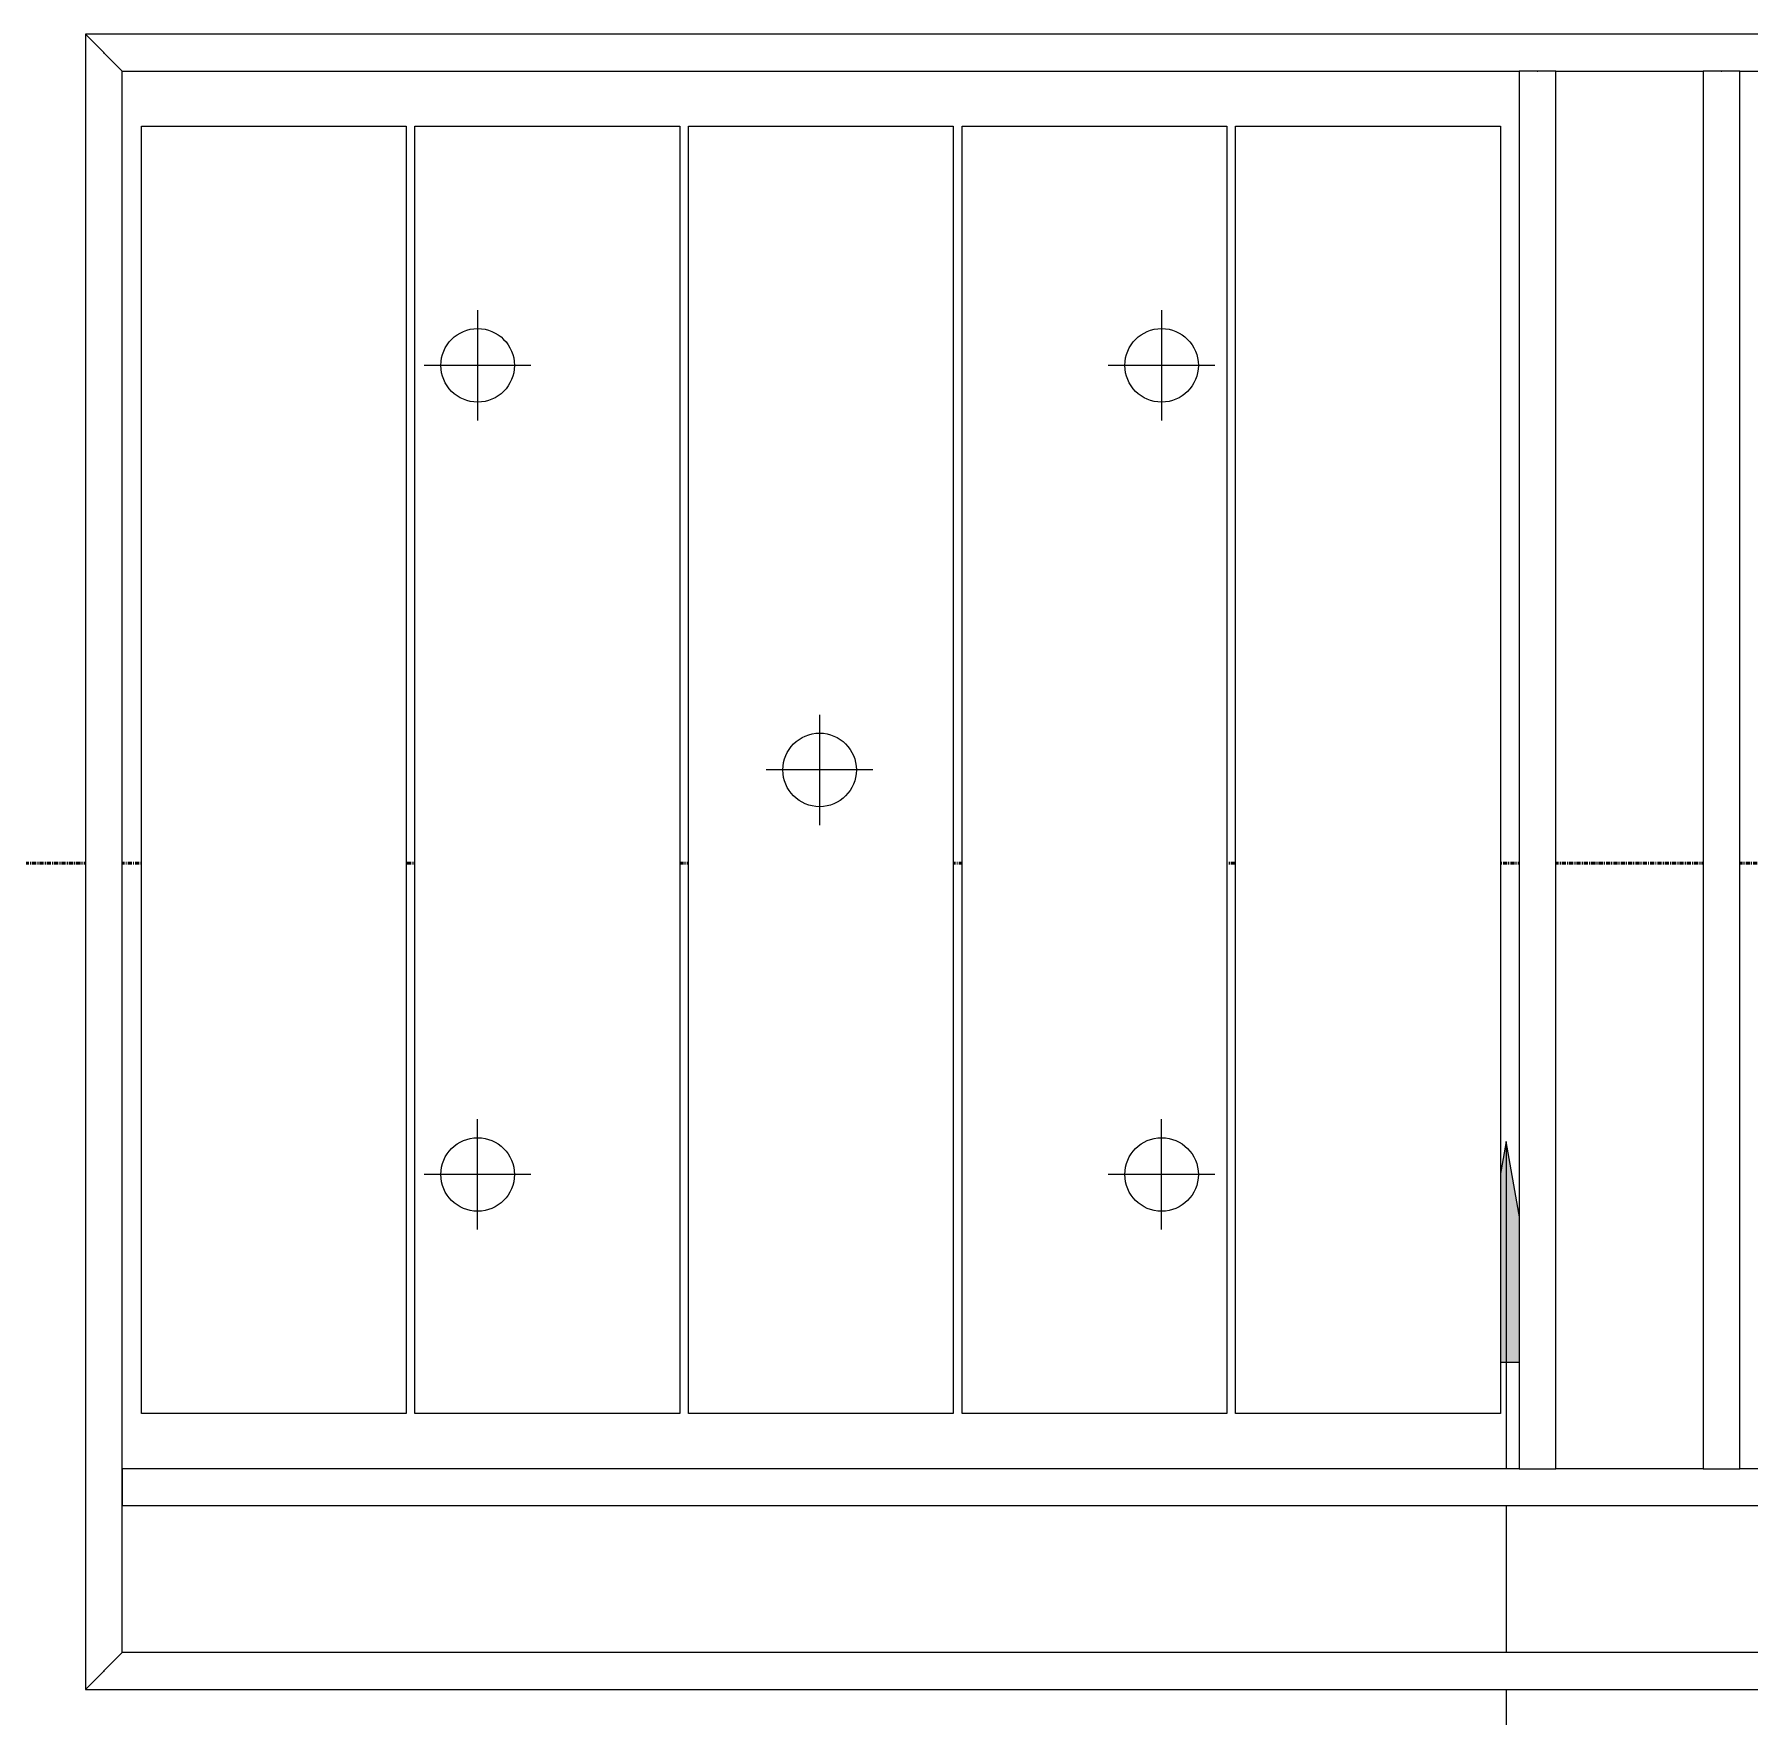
# Model space of a CAD drawing. Header units: millimetres. Extents: x -794334 to -714814, y -17806 to 22403.
# Drawn here: x -743451 to -741119, y -2759 to -471 of the extents above; entities that cross this region are included whole.
import ezdxf
from ezdxf.xclip import XClip

# ---------------------------------------------------------------- set-up
doc = ezdxf.new("R2010")
doc.units = ezdxf.units.MM
doc.header["$XCLIPFRAME"] = 0
doc.linetypes.add('DPA_Grid _ Level 100', pattern=[10, 5.5, -1.6, 1.3, -1.6])
for name, color, linetype in [('000 - WIPEOUT', 250, 'Continuous'), ('A04_TUBE SERIES', 2, 'Continuous'), ('A11_ALU.SOLID SHEET', 2, 'Continuous')]:
    doc.layers.add(name, color=color, linetype=linetype)
for name, color, linetype, lineweight in [('A-DETL-GENF', 2, 'Continuous', 9), ('E-LITE-EQPM', 2, 'Continuous', 9), ('G-ANNO-SECL', 3, 'Continuous', 9), ('G-ANNO-TEXT', 3, 'Continuous', 9)]:
    doc.layers.add(name, color=color, linetype=linetype, lineweight=lineweight)

# ---------------------------------------------------------------- blocks, each defined once
blk = doc.blocks.new('*U1415')
blk.add_attdef('EXTR.OVL-LENGTH_', (-25, -59.1), '', height=5)
blk.add_wipeout([(-25, 0), (25, 0), (25, 10747.5), (-25, 10697.5)]).dxf.layer = '000 - WIPEOUT'
at = {"layer": 'A04_TUBE SERIES', "color": 0}
blk.add_lwpolyline([(-25, 0), (25, 0), (25, 10747.5), (-25, 10697.5)], close=True, dxfattribs=at)
blk = doc.blocks.new('*U1417')
blk.add_attdef('EXTR.OVL-LENGTH_', (-25, -59.1), '', height=5)
blk.add_wipeout([(-25, 0), (25, 0), (25, 1900), (-25, 1900)]).dxf.layer = '000 - WIPEOUT'
blk.add_point((0, 0))
at = {"layer": 'A04_TUBE SERIES', "color": 0}
blk.add_lwpolyline([(-25, 0), (25, 0), (25, 1900), (-25, 1900)], close=True, dxfattribs=at)
blk = doc.blocks.new('*U1420')
blk.add_attdef('EXTR.OVL-LENGTH_', (-25, -59.1), '', height=5)
blk.add_wipeout([(-25, 0), (25, 0), (25, 1900), (-25, 1900)]).dxf.layer = '000 - WIPEOUT'
blk.add_point((0, 0))
at = {"layer": 'A04_TUBE SERIES', "color": 0}
blk.add_lwpolyline([(-25, 0), (25, 0), (25, 1900), (-25, 1900)], close=True, dxfattribs=at)
blk = doc.blocks.new('*U1421')
blk.add_attdef('EXTR.OVL-LENGTH_', (-25, -59.1), '', height=5)
blk.add_wipeout([(-25, 25), (25, -25), (25, 2225), (-25, 2175)]).dxf.layer = '000 - WIPEOUT'
blk.add_point((0, 0))
at = {"layer": 'A04_TUBE SERIES', "color": 0}
blk.add_lwpolyline([(-25, 25), (25, -25), (25, 2225), (-25, 2175)], close=True, dxfattribs=at)
blk = doc.blocks.new('*U1422')
blk.add_attdef('EXTR.OVL-LENGTH_', (-25, -59.1), '', height=5)
blk.add_wipeout([(-25, 25), (25, -25), (25, 11022.5), (-25, 10972.5)]).dxf.layer = '000 - WIPEOUT'
blk.add_point((0, 0))
at = {"layer": 'A04_TUBE SERIES', "color": 0}
blk.add_lwpolyline([(-25, 25), (25, -25), (25, 11022.5), (-25, 10972.5)], close=True, dxfattribs=at)
blk = doc.blocks.new('*U1435')
blk.add_attdef('EXTR.OVL-LENGTH_', (-25, -59.1), '', height=5)
blk.add_wipeout([(-25, 0), (25, 0), (25, 10747.5), (-25, 10697.5)]).dxf.layer = '000 - WIPEOUT'
blk.add_point((0, 0))
at = {"layer": 'A04_TUBE SERIES', "color": 0}
blk.add_lwpolyline([(-25, 0), (25, 0), (25, 10747.5), (-25, 10697.5)], close=True, dxfattribs=at)
blk = doc.blocks.new('*U1541')
at = {"color": 6}
blk.add_point((-37.5, 0), dxfattribs=at)
at = {"color": 3}
for points in [[(-875, 924), (875, 924), (875, 564), (-875, 564)], [(-875, 552), (875, 552), (875, 192), (-875, 192)], [(-875, -192), (875, -192), (875, -552), (-875, -552)], [(-875, -564), (875, -564), (875, -924), (-875, -924)]]:
    blk.add_wipeout(points, dxfattribs=at).dxf.layer = '000 - WIPEOUT'
at = {"layer": 'A11_ALU.SOLID SHEET', "color": 0, "linetype": 'ByBlock'}
for points in [[(875, 564), (-875, 564), (-875, 924), (875, 924)], [(875, 192), (-875, 192), (-875, 552), (875, 552)], [(875, -552), (-875, -552), (-875, -192), (875, -192)], [(875, -924), (-875, -924), (-875, -564), (875, -564)]]:
    blk.add_lwpolyline(points, close=True, dxfattribs=at)
at = {"color": 3}
blk.add_wipeout([(-875, 180), (875, 180), (875, -180), (-875, -180)], dxfattribs=at).dxf.layer = '000 - WIPEOUT'
at = {"layer": 'A11_ALU.SOLID SHEET', "color": 0, "linetype": 'ByBlock'}
blk.add_lwpolyline([(875, -180), (-875, -180), (-875, 180), (875, 180)], close=True, dxfattribs=at)
blk = doc.blocks.new('*U1629')
at = {"layer": 'A11_ALU.SOLID SHEET', "linetype": 'ByBlock'}
for name, p, rotation in [('*U1415', (12047, -4075.5), 90), ('*U1541', (2299.5, -5050.5), 90), ('*U1435', (1349.5, -6025.5), 270)]:
    blk.add_blockref(name, p, dxfattribs=dict(at, rotation=rotation))
at = {"layer": 'A11_ALU.SOLID SHEET', "linetype": 'ByBlock', "rotation": 180}
for name, p in [('*U1421', (1324.5, -4075.5)), ('*U1420', (3274, -4100.5)), ('*U1417', (3524, -4100.5))]:
    blk.add_blockref(name, p, dxfattribs=at)
at = {"layer": 'A11_ALU.SOLID SHEET', "linetype": 'ByBlock', "rotation": 270}
blk.add_blockref('*U1422', (1324.5, -6275.5), dxfattribs=at)
blk = doc.blocks.new('LGF_DL_SAA_LowPower_DL1a1 - LGF_DL_SAA_LowPower_DL1a-12437659-4150-01 CONCOURSE LEVEL - REFLECTED CEILING PLAN')
at = {"layer": 'A-DETL-GENF'}
for p, q in [((0, 75), (0, -75)), ((72.5, 0), (-72.5, 0))]:
    blk.add_line(p, q, dxfattribs=at)
blk.add_circle((0, 0), 50, dxfattribs=at)
blk = doc.blocks.new('LGF_DL_SAA_LowPower_DL1a1 - LGF_DL_SAA_LowPower_DL1a-12438006-4150-01 CONCOURSE LEVEL - REFLECTED CEILING PLAN')
at = {"layer": 'A-DETL-GENF'}
for p, q in [((0, -75), (0, 75)), ((72.5, 0), (-72.5, 0))]:
    blk.add_line(p, q, dxfattribs=at)
blk.add_circle((0, 0), 50, dxfattribs=at)
blk = doc.blocks.new('C-1-PP19-AR-4150-01-B_20250901-115810_EXDOWNLIGHT')
at = {"layer": 'E-LITE-EQPM'}
for name, p, rotation in [('LGF_DL_SAA_LowPower_DL1a1 - LGF_DL_SAA_LowPower_DL1a-12437659-4150-01 CONCOURSE LEVEL - REFLECTED CEILING PLAN', (1834, -4500.5), 359.9999881697653), ('LGF_DL_SAA_LowPower_DL1a1 - LGF_DL_SAA_LowPower_DL1a-12437659-4150-01 CONCOURSE LEVEL - REFLECTED CEILING PLAN', (2764, -4500.5), 359.9999881697653), ('LGF_DL_SAA_LowPower_DL1a1 - LGF_DL_SAA_LowPower_DL1a-12437659-4150-01 CONCOURSE LEVEL - REFLECTED CEILING PLAN', (2299, -5050.5), 359.9999881697653), ('LGF_DL_SAA_LowPower_DL1a1 - LGF_DL_SAA_LowPower_DL1a-12438006-4150-01 CONCOURSE LEVEL - REFLECTED CEILING PLAN', (1834, -5600.5), 1.18302346677688e-05), ('LGF_DL_SAA_LowPower_DL1a1 - LGF_DL_SAA_LowPower_DL1a-12438006-4150-01 CONCOURSE LEVEL - REFLECTED CEILING PLAN', (2764, -5600.5), 1.18302346677688e-05)]:
    blk.add_blockref(name, p, dxfattribs=dict(at, rotation=rotation))

msp = doc.modelspace()

# ---------------------------------------------------------------- hatches: boundary and pattern name
at = {"layer": 'G-ANNO-TEXT'}
msp.add_hatch(color=7, dxfattribs=at).paths.add_polyline_path([(-741449.9, -1976.5), (-741502.8, -2276.5), (-741397, -2276.5)])

# ---------------------------------------------------------------- linework, layer by layer
at = {"layer": 'G-ANNO-SECL', "linetype": 'DPA_Grid _ Level 100', "lineweight": 50}
msp.add_line((-792444.1, -1598.3), (-717748.3, -1598.3), dxfattribs=at)
at = {"layer": 'G-ANNO-TEXT', "color": 10}
for p, q in [((-741449.9, -1976.5), (-741502.8, -2276.5)), ((-741397, -2276.5), (-741449.9, -1976.5)), ((-741449.9, -1976.5), (-741449.9, -11329.3)), ((-741502.8, -2276.5), (-741397, -2276.5))]:
    msp.add_line(p, q, dxfattribs=at)

# ---------------------------------------------------------------- next in the draw order: block references
ref = msp.add_blockref('*U1629', (-744681.2, 3579))
XClip(ref).set_block_clipping_path([(-45802.4668593339, -9620.0029952967), (23702.8690583039, 10334.9999958097)])

# ---------------------------------------------------------------- next in the draw order: block references
ref = msp.add_blockref('C-1-PP19-AR-4150-01-B_20250901-115810_EXDOWNLIGHT', (-744682.4, 3579))
XClip(ref).set_block_clipping_path([(-45801.3280238605, -9620.0029952967), (23704.0078937773, 10334.9999958097)])

doc.saveas('drawing.dxf')
